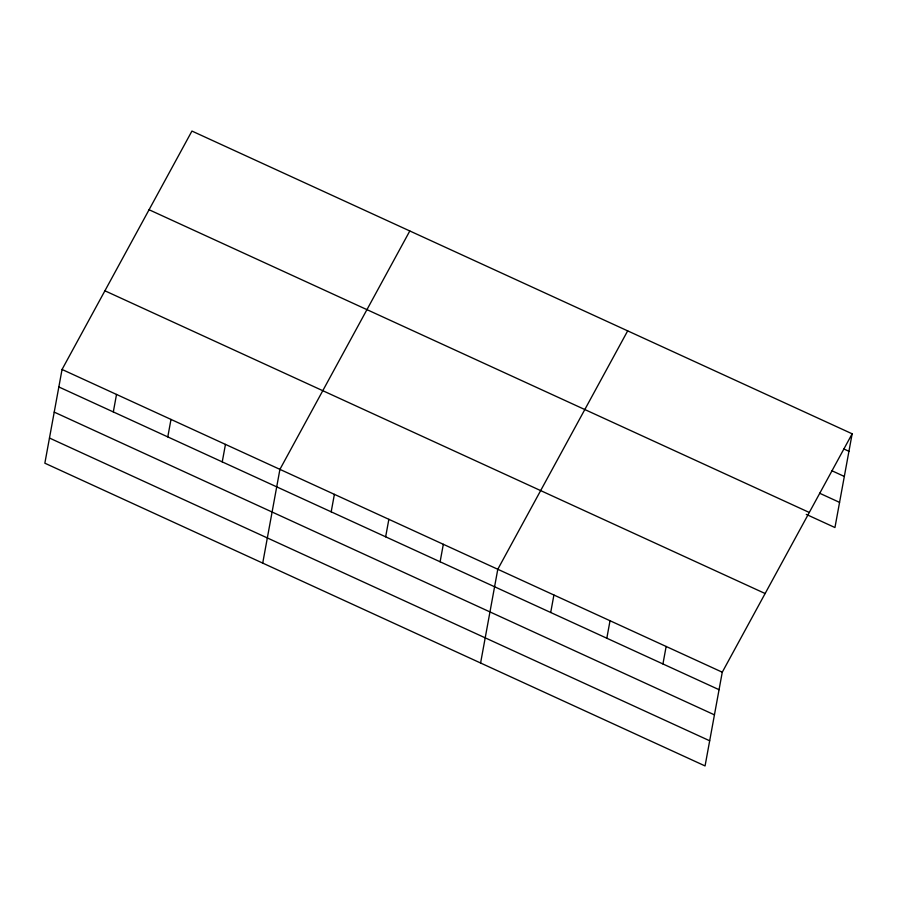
<?xml version="1.0" encoding="UTF-8"?>
<svg xmlns="http://www.w3.org/2000/svg" width="897" height="897" viewBox="0 0 897 897"><rect width="100%" height="100%" fill="white"/><g stroke="black" fill="none" stroke-linecap="round" stroke-linejoin="round"><path stroke-width="1.35" d="M62.05 369.463L44.85 463.2L705.064 765.937L722.264 672.201L852.15 433.8L191.936 131.063L62.05 369.463L722.264 672.201M113.314 411.936L116.52 394.445M167.784 436.906L170.991 419.415M222.243 461.888L225.461 444.396M262.72 563.103L279.92 469.366L409.806 230.966M331.184 511.839L334.39 494.348M385.643 536.81L388.861 519.318M440.113 561.791L443.331 544.288M480.59 663.006L497.79 569.27L627.676 330.87M550.702 612.494L553.909 595.003M606.821 638.227L610.027 620.735M662.939 663.959L666.146 646.468M852.15 433.8L834.95 527.537L806.268 514.385M843.954 449.005L848.943 451.292M831.855 470.734L844.324 476.453M819.611 493.227L839.558 502.376M149.081 209.741L809.285 512.467M104.915 290.796L765.13 593.522M58.843 386.955L719.058 689.692M54.224 412.115L714.438 714.853M49.47 438.039L709.684 740.776"/></g></svg>
